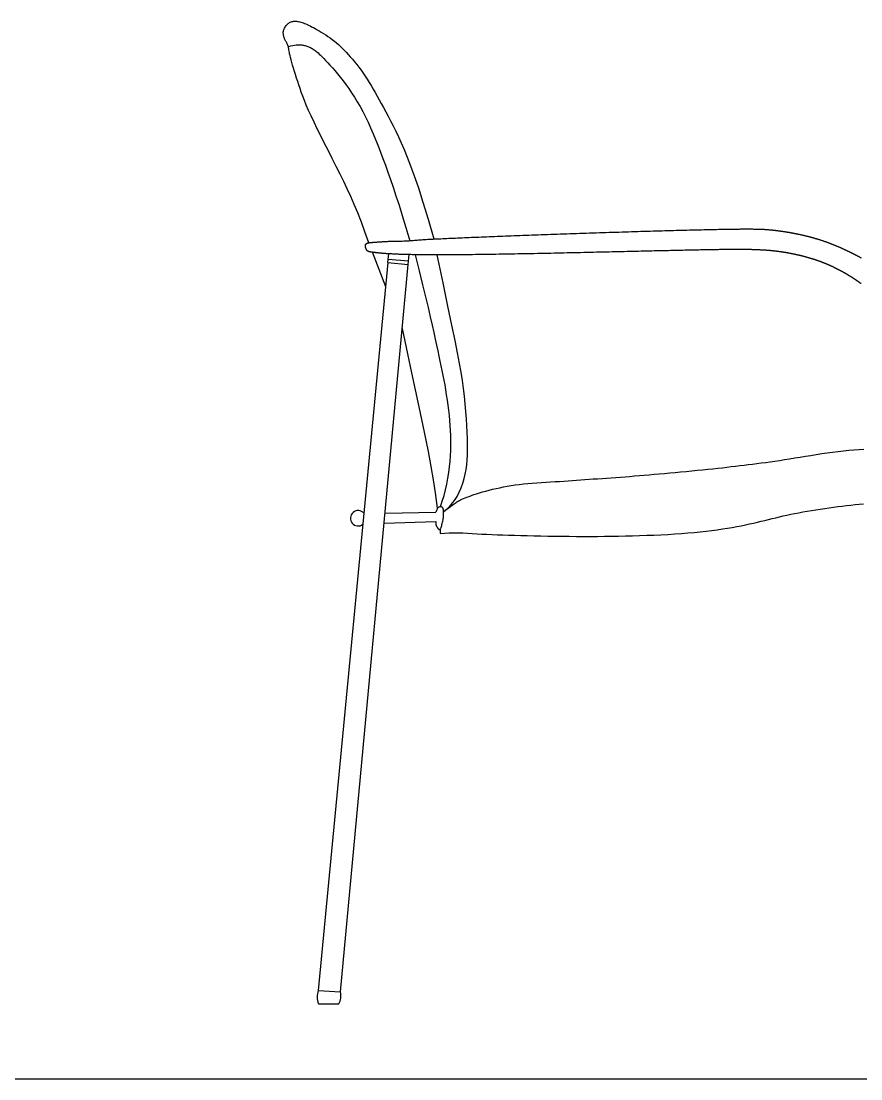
# Model space of a CAD drawing. Header units: millimetres. Extents: x -17017 to 2697, y 1903 to 18260.
# Drawn here: x -16976.5945 to -16976.4496, y 18247.9153 to 18248.0978 of the extents above; entities that cross this region are included whole.
import ezdxf

# ---------------------------------------------------------------- set-up
doc = ezdxf.new("R2010")
doc.units = ezdxf.units.MM
doc.layers.add('55', color=7, linetype='Continuous')
doc.layers.add('OP-MOB-MOVIL', color=8, linetype='Continuous')

# ---------------------------------------------------------------- blocks, each defined once
blk = doc.blocks.new('mesas y sillas de cafeteria')
for p, q in [((49.54799, -14.29232), (49.5487, -14.28488)), ((49.5655, -14.29398), (49.56629, -14.28559)), ((49.4881, -14.93191), (49.50572, -14.93191))]:
    blk.add_line(p, q)
for points in [[(49.53147, -14.27532), (49.52823, -14.26598), (49.5251, -14.25747), (49.52204, -14.24966), (49.51903, -14.24239), (49.51602, -14.23554), (49.51298, -14.22895), (49.50989, -14.22249), (49.5067, -14.21603), (49.50341, -14.20944), (49.50005, -14.20278), (49.49667, -14.19614), (49.49335, -14.18959), (49.49014, -14.18322), (49.48709, -14.1771), (49.48427, -14.17133), (49.48174, -14.16598), (49.47953, -14.16111), (49.47762, -14.15669), (49.47598, -14.15266), (49.47455, -14.14895), (49.4733, -14.14551), (49.47218, -14.14228), (49.47116, -14.13919), (49.47019, -14.13619), (49.46925, -14.13323), (49.46832, -14.13032), (49.46744, -14.1275), (49.4666, -14.12479), (49.46582, -14.12222), (49.46512, -14.11982), (49.4645, -14.11762), (49.46399, -14.11564), (49.46358, -14.11391), (49.46326, -14.1124), (49.46301, -14.11108), (49.46282, -14.10994), (49.46266, -14.10893), (49.46251, -14.10804), (49.46235, -14.10722), (49.46217, -14.10646), (49.46194, -14.10573), (49.46167, -14.10501), (49.46138, -14.10433), (49.46106, -14.10366), (49.46073, -14.10301), (49.4604, -14.10238), (49.46007, -14.10177), (49.45975, -14.10118), (49.45946, -14.1006), (49.45919, -14.10004), (49.45894, -14.09948), (49.45872, -14.09893), (49.45851, -14.09838), (49.45833, -14.09782), (49.45817, -14.09726), (49.45803, -14.09669), (49.45791, -14.09609), (49.45782, -14.09549), (49.45776, -14.09487), (49.45774, -14.09423), (49.45777, -14.09358), (49.45786, -14.09291), (49.458, -14.09223), (49.45821, -14.09154), (49.4585, -14.09083), (49.45885, -14.09013), (49.45926, -14.08942), (49.45972, -14.08874), (49.46022, -14.08807), (49.46076, -14.08744), (49.46133, -14.08685), (49.46192, -14.08632), (49.46253, -14.08584), (49.46315, -14.08542), (49.46379, -14.08507), (49.46445, -14.08477), (49.46514, -14.08454), (49.46586, -14.08436), (49.46661, -14.08425), (49.4674, -14.0842), (49.46823, -14.08421), (49.4691, -14.08428), (49.47, -14.0844), (49.47094, -14.08458), (49.47191, -14.08481), (49.47291, -14.08508), (49.47393, -14.0854), (49.47499, -14.08577), (49.47607, -14.08618), (49.47718, -14.08663), (49.47834, -14.08713), (49.47956, -14.0877), (49.48085, -14.08832), (49.48222, -14.08902), (49.48369, -14.08979), (49.48526, -14.09064), (49.48694, -14.09157), (49.48871, -14.09258), (49.49056, -14.09367), (49.49245, -14.09482), (49.49437, -14.09603), (49.49629, -14.0973), (49.49819, -14.09862), (49.50004, -14.09998), (49.50184, -14.10137), (49.50358, -14.10282), (49.50528, -14.10431), (49.50696, -14.10587), (49.50863, -14.10751), (49.51031, -14.10922), (49.51202, -14.11102), (49.51376, -14.11293), (49.51555, -14.11493), (49.51738, -14.11705), (49.51923, -14.11926), (49.5211, -14.12156), (49.52298, -14.12394), (49.52483, -14.12641), (49.52667, -14.12895), (49.52846, -14.13156), (49.53021, -14.13423), (49.53192, -14.13698), (49.53362, -14.1398), (49.5353, -14.14271), (49.53699, -14.14571), (49.53871, -14.1488), (49.54047, -14.15201), (49.54228, -14.15533), (49.54417, -14.15878), (49.54612, -14.16238), (49.54815, -14.16617), (49.55025, -14.1702), (49.55243, -14.17448), (49.5547, -14.17906), (49.55704, -14.18398), (49.55948, -14.18926), (49.562, -14.195), (49.56469, -14.20144), (49.56758, -14.2089), (49.57076, -14.21767), (49.57428, -14.22808), (49.57821, -14.24041), (49.58261, -14.25497), (49.58755, -14.27208)], [(49.46222, -14.10601), (49.46427, -14.10552), (49.46601, -14.10514), (49.46749, -14.10486), (49.46876, -14.10467), (49.46984, -14.10456), (49.47078, -14.10451), (49.47161, -14.10452), (49.47239, -14.10455), (49.47314, -14.10462), (49.47388, -14.1047), (49.4746, -14.10482), (49.47531, -14.10495), (49.47602, -14.10511), (49.47673, -14.10529), (49.47745, -14.1055), (49.47817, -14.10574), (49.47891, -14.106), (49.47966, -14.10629), (49.48042, -14.10661), (49.48119, -14.10697), (49.48196, -14.10736), (49.48275, -14.1078), (49.48353, -14.10827), (49.48433, -14.1088), (49.48513, -14.10937), (49.48595, -14.11001), (49.48682, -14.11074), (49.48776, -14.11158), (49.4888, -14.11255), (49.48995, -14.11366), (49.49124, -14.11495), (49.49268, -14.11642), (49.49431, -14.1181), (49.4961, -14.11999), (49.49804, -14.12208), (49.5001, -14.12438), (49.50228, -14.12687), (49.50455, -14.12956), (49.50688, -14.13245), (49.50928, -14.13553), (49.51171, -14.1388), (49.51416, -14.14225), (49.51663, -14.14589), (49.51909, -14.14971), (49.52153, -14.15371), (49.52395, -14.15788), (49.52632, -14.16222), (49.52864, -14.16673), (49.53089, -14.17141), (49.53309, -14.17624), (49.53524, -14.18124), (49.53736, -14.18639), (49.53946, -14.1917), (49.54156, -14.19716), (49.54366, -14.20278), (49.54578, -14.20854), (49.54794, -14.21448), (49.55016, -14.22072), (49.55248, -14.22743), (49.55495, -14.23477), (49.55758, -14.24289), (49.56043, -14.25195), (49.56352, -14.26212), (49.56689, -14.27355)], [(49.95609, -14.3106), (49.95583, -14.31042), (49.95558, -14.31023), (49.95533, -14.31005), (49.95508, -14.30986), (49.95482, -14.30968), (49.95457, -14.3095), (49.95432, -14.30932), (49.95406, -14.30913), (49.95381, -14.30895), (49.95355, -14.30877), (49.9533, -14.30859), (49.95304, -14.30841), (49.95278, -14.30824), (49.95253, -14.30806), (49.95227, -14.30788), (49.95201, -14.3077), (49.95176, -14.30753), (49.9515, -14.30735), (49.95124, -14.30718), (49.95098, -14.307), (49.95072, -14.30683), (49.95046, -14.30665), (49.9502, -14.30648), (49.94993, -14.30631), (49.94967, -14.30614), (49.94941, -14.30596), (49.94914, -14.30579), (49.94888, -14.30562), (49.94861, -14.30545), (49.94835, -14.30528), (49.94808, -14.30511), (49.94781, -14.30494), (49.94754, -14.30477), (49.94728, -14.30461), (49.94701, -14.30444), (49.94674, -14.30427), (49.94647, -14.3041), (49.94619, -14.30394), (49.94592, -14.30377), (49.94565, -14.30361), (49.94538, -14.30344), (49.9451, -14.30328), (49.94483, -14.30311), (49.94455, -14.30295), (49.94428, -14.30279), (49.944, -14.30262), (49.94373, -14.30246), (49.94345, -14.3023), (49.94317, -14.30214), (49.9429, -14.30198), (49.94262, -14.30182), (49.94234, -14.30166), (49.94206, -14.3015), (49.94178, -14.30135), (49.9415, -14.30119), (49.94122, -14.30103), (49.94094, -14.30087), (49.94066, -14.30072), (49.94038, -14.30056), (49.9401, -14.30041), (49.93982, -14.30026), (49.93954, -14.3001), (49.93926, -14.29995), (49.93898, -14.2998), (49.93869, -14.29965), (49.93841, -14.2995), (49.93813, -14.29935), (49.93785, -14.2992), (49.93756, -14.29905), (49.93728, -14.2989), (49.937, -14.29875), (49.93671, -14.2986), (49.93643, -14.29846), (49.93615, -14.29831), (49.93586, -14.29817), (49.93558, -14.29802), (49.9353, -14.29788), (49.93501, -14.29774), (49.93473, -14.2976), (49.93445, -14.29746), (49.93416, -14.29731), (49.93388, -14.29717), (49.9336, -14.29704), (49.93331, -14.2969), (49.93303, -14.29676), (49.93275, -14.29662), (49.93246, -14.29649), (49.93218, -14.29635), (49.9319, -14.29622), (49.93162, -14.29608), (49.93133, -14.29595), (49.93105, -14.29582), (49.93077, -14.29569), (49.93049, -14.29556), (49.9302, -14.29543), (49.92992, -14.2953), (49.92964, -14.29517), (49.92936, -14.29504), (49.92908, -14.29492), (49.92879, -14.29479), (49.92851, -14.29466), (49.92823, -14.29454), (49.92795, -14.29442), (49.92766, -14.29429), (49.92738, -14.29417), (49.9271, -14.29405), (49.92681, -14.29393), (49.92653, -14.29381), (49.92625, -14.29369), (49.92596, -14.29357), (49.92568, -14.29345), (49.92539, -14.29333), (49.9251, -14.29321), (49.92482, -14.2931), (49.92453, -14.29298), (49.92424, -14.29286), (49.92395, -14.29275), (49.92366, -14.29263), (49.92337, -14.29252), (49.92308, -14.29241), (49.92279, -14.29229), (49.9225, -14.29218), (49.92221, -14.29207), (49.92191, -14.29196), (49.92162, -14.29185), (49.92132, -14.29174), (49.92102, -14.29163), (49.92072, -14.29152), (49.92042, -14.29141), (49.92012, -14.2913), (49.91982, -14.29119), (49.91952, -14.29108), (49.91921, -14.29097), (49.91891, -14.29087), (49.9186, -14.29076), (49.91829, -14.29065), (49.91798, -14.29055), (49.91767, -14.29044), (49.91736, -14.29034), (49.91704, -14.29023), (49.91673, -14.29013), (49.91641, -14.29003), (49.91609, -14.28992), (49.91577, -14.28982), (49.91545, -14.28971), (49.91512, -14.28961), (49.91479, -14.28951), (49.91447, -14.28941), (49.91414, -14.2893), (49.9138, -14.2892), (49.91347, -14.2891), (49.91314, -14.289), (49.9128, -14.2889), (49.91246, -14.2888), (49.91212, -14.2887), (49.91177, -14.2886), (49.91143, -14.2885), (49.91108, -14.2884), (49.91073, -14.2883), (49.91038, -14.2882), (49.91002, -14.2881), (49.90967, -14.288), (49.90931, -14.2879), (49.90895, -14.2878), (49.90859, -14.2877), (49.90823, -14.2876), (49.90786, -14.28751), (49.90749, -14.28741), (49.90712, -14.28731), (49.90675, -14.28722), (49.90638, -14.28712), (49.90601, -14.28702), (49.90563, -14.28693), (49.90525, -14.28683), (49.90487, -14.28674), (49.90449, -14.28664), (49.90411, -14.28655), (49.90373, -14.28646), (49.90334, -14.28637), (49.90295, -14.28627), (49.90257, -14.28618), (49.90218, -14.28609), (49.90178, -14.286), (49.90139, -14.28591), (49.901, -14.28582), (49.9006, -14.28573), (49.9002, -14.28564), (49.89981, -14.28555), (49.89941, -14.28547), (49.89901, -14.28538), (49.89861, -14.2853), (49.8982, -14.28521), (49.8978, -14.28513), (49.89739, -14.28504), (49.89699, -14.28496), (49.89658, -14.28488), (49.89617, -14.28479), (49.89576, -14.28471), (49.89535, -14.28463), (49.89494, -14.28455), (49.89453, -14.28448), (49.89412, -14.2844), (49.8937, -14.28432), (49.89329, -14.28424), (49.89287, -14.28417), (49.89246, -14.2841), (49.89204, -14.28402), (49.89162, -14.28395), (49.8912, -14.28388), (49.89078, -14.28381), (49.89036, -14.28374), (49.88994, -14.28367), (49.88952, -14.2836), (49.8891, -14.28353), (49.88868, -14.28347), (49.88826, -14.2834), (49.88783, -14.28334), (49.88741, -14.28327), (49.88699, -14.28321), (49.88656, -14.28315), (49.88614, -14.28309), (49.88571, -14.28303), (49.88529, -14.28297), (49.88486, -14.28292), (49.88443, -14.28286), (49.884, -14.28281), (49.88357, -14.28275), (49.88314, -14.2827), (49.88271, -14.28265), (49.88228, -14.2826), (49.88184, -14.28255), (49.8814, -14.2825), (49.88097, -14.28245), (49.88053, -14.2824), (49.88009, -14.28236), (49.87964, -14.28231), (49.8792, -14.28227), (49.87875, -14.28223), (49.8783, -14.28218), (49.87785, -14.28214), (49.87739, -14.2821), (49.87694, -14.28206), (49.87648, -14.28203), (49.87602, -14.28199), (49.87555, -14.28195), (49.87508, -14.28192), (49.87461, -14.28188), (49.87414, -14.28185), (49.87366, -14.28182), (49.87318, -14.28178), (49.8727, -14.28175), (49.87221, -14.28172), (49.87172, -14.28169), (49.87122, -14.28167), (49.87073, -14.28164), (49.87022, -14.28161), (49.86972, -14.28159), (49.8692, -14.28156), (49.86869, -14.28154), (49.86817, -14.28151), (49.86765, -14.28149), (49.86712, -14.28147), (49.86658, -14.28145), (49.86605, -14.28143), (49.8655, -14.28141), (49.86495, -14.28139), (49.8644, -14.28137), (49.86384, -14.28136), (49.86328, -14.28134), (49.86271, -14.28132), (49.86214, -14.28131), (49.86156, -14.28129), (49.86097, -14.28128), (49.86038, -14.28127), (49.85978, -14.28126), (49.85918, -14.28125), (49.85857, -14.28124), (49.85795, -14.28123), (49.85733, -14.28122), (49.8567, -14.28121), (49.85606, -14.2812), (49.85542, -14.2812), (49.85477, -14.28119), (49.85411, -14.28118), (49.85345, -14.28118), (49.85277, -14.28118), (49.85209, -14.28117), (49.8514, -14.28117), (49.8507, -14.28117), (49.84999, -14.28117), (49.84927, -14.28117), (49.84854, -14.28117), (49.8478, -14.28117), (49.84704, -14.28117), (49.84627, -14.28117), (49.84549, -14.28117), (49.8447, -14.28118), (49.84389, -14.28118), (49.84307, -14.28119), (49.84223, -14.28119), (49.84138, -14.2812), (49.84051, -14.28121), (49.83962, -14.28122), (49.83872, -14.28123), (49.83779, -14.28124), (49.83685, -14.28125), (49.83589, -14.28126), (49.83492, -14.28127), (49.83392, -14.28129), (49.8329, -14.2813), (49.83185, -14.28132), (49.83079, -14.28133), (49.82971, -14.28135), (49.8286, -14.28137), (49.82747, -14.28139), (49.82631, -14.28141), (49.82513, -14.28143), (49.82392, -14.28145), (49.82269, -14.28147), (49.82143, -14.28149), (49.82015, -14.28152), (49.81884, -14.28154), (49.8175, -14.28157), (49.81613, -14.28159), (49.81474, -14.28162), (49.81331, -14.28165), (49.81185, -14.28168), (49.81037, -14.28171), (49.80885, -14.28174), (49.8073, -14.28178), (49.80572, -14.28181), (49.8041, -14.28184), (49.80245, -14.28188), (49.80077, -14.28192), (49.79905, -14.28195), (49.7973, -14.28199), (49.79552, -14.28203), (49.79369, -14.28207), (49.79183, -14.28211), (49.78994, -14.28216), (49.788, -14.2822), (49.78603, -14.28225), (49.78402, -14.28229), (49.78197, -14.28234), (49.77988, -14.28239), (49.77775, -14.28244), (49.77559, -14.28249), (49.77338, -14.28254), (49.77114, -14.28259), (49.76885, -14.28264), (49.76653, -14.2827), (49.76417, -14.28275), (49.76178, -14.28281), (49.75935, -14.28286), (49.75689, -14.28292), (49.7544, -14.28298), (49.75188, -14.28304), (49.74932, -14.2831), (49.74674, -14.28316), (49.74413, -14.28322), (49.7415, -14.28328), (49.73884, -14.28334), (49.73616, -14.2834), (49.73346, -14.28346), (49.73073, -14.28353), (49.72799, -14.28359), (49.72523, -14.28365), (49.72246, -14.28371), (49.71967, -14.28378), (49.71686, -14.28384), (49.71405, -14.2839), (49.71122, -14.28397), (49.70839, -14.28403), (49.70555, -14.28409), (49.7027, -14.28415), (49.69984, -14.28421), (49.69698, -14.28428), (49.69413, -14.28434), (49.69126, -14.2844), (49.6884, -14.28446), (49.68555, -14.28452), (49.68269, -14.28457), (49.67984, -14.28463), (49.677, -14.28469), (49.67416, -14.28475), (49.67133, -14.2848), (49.66851, -14.28486), (49.66571, -14.28491), (49.66291, -14.28496), (49.66013, -14.28501), (49.65737, -14.28507), (49.65462, -14.28511), (49.65189, -14.28516), (49.64919, -14.28521), (49.6465, -14.28525), (49.64383, -14.2853), (49.64119, -14.28534), (49.63858, -14.28538), (49.63599, -14.28542), (49.63343, -14.28546), (49.63089, -14.2855), (49.62839, -14.28553), (49.62592, -14.28556), (49.62349, -14.2856), (49.62109, -14.28563), (49.61872, -14.28565), (49.6164, -14.28568), (49.61411, -14.2857), (49.61186, -14.28572), (49.60965, -14.28574), (49.60748, -14.28576), (49.60535, -14.28578), (49.60327, -14.28579), (49.60123, -14.2858), (49.59923, -14.28581), (49.59727, -14.28582), (49.59536, -14.28582), (49.59349, -14.28582), (49.59166, -14.28582), (49.58988, -14.28582), (49.58813, -14.28582), (49.58642, -14.28582), (49.58476, -14.28581), (49.58313, -14.2858), (49.58155, -14.28579), (49.58, -14.28578), (49.57849, -14.28576), (49.57702, -14.28575), (49.57558, -14.28573), (49.57418, -14.28571), (49.57282, -14.2857), (49.57149, -14.28567), (49.5702, -14.28565), (49.56894, -14.28563), (49.56771, -14.2856), (49.56652, -14.28558), (49.56535, -14.28555), (49.56422, -14.28552), (49.56312, -14.28549), (49.56206, -14.28546), (49.56102, -14.28543), (49.56001, -14.2854), (49.55903, -14.28537), (49.55808, -14.28533), (49.55715, -14.2853), (49.55625, -14.28526), (49.55538, -14.28522), (49.55454, -14.28519), (49.55372, -14.28515), (49.55292, -14.28511), (49.55215, -14.28507), (49.55141, -14.28503), (49.55068, -14.285), (49.54998, -14.28496), (49.5493, -14.28492), (49.54864, -14.28487), (49.54801, -14.28483), (49.54739, -14.28479), (49.54679, -14.28475), (49.54622, -14.28471), (49.54566, -14.28467), (49.54511, -14.28463), (49.54459, -14.28459), (49.54408, -14.28455), (49.54359, -14.28451), (49.54312, -14.28447), (49.54266, -14.28443), (49.54221, -14.28439), (49.54178, -14.28435), (49.54136, -14.28431), (49.54096, -14.28427), (49.54056, -14.28423), (49.54018, -14.28419), (49.53981, -14.28415), (49.53946, -14.28412), (49.53911, -14.28408), (49.53877, -14.28404), (49.53844, -14.28401), (49.53812, -14.28397), (49.53782, -14.28394), (49.53752, -14.28391), (49.53722, -14.28387), (49.53694, -14.28384), (49.53667, -14.28381), (49.5364, -14.28378), (49.53615, -14.28375), (49.5359, -14.28372), (49.53565, -14.28369), (49.53542, -14.28366), (49.53519, -14.28363), (49.53498, -14.2836), (49.53476, -14.28357), (49.53456, -14.28355), (49.53436, -14.28352), (49.53417, -14.28349), (49.53399, -14.28347), (49.53381, -14.28344), (49.53364, -14.28341), (49.53347, -14.28339), (49.53332, -14.28336), (49.53316, -14.28334), (49.53302, -14.28331), (49.53287, -14.28329), (49.53274, -14.28326), (49.53261, -14.28324), (49.53248, -14.28322), (49.53236, -14.28319), (49.53225, -14.28317), (49.53214, -14.28314), (49.53203, -14.28312), (49.53193, -14.2831), (49.53184, -14.28307), (49.53174, -14.28305), (49.53166, -14.28303), (49.53157, -14.283), (49.53149, -14.28298), (49.53141, -14.28295), (49.53134, -14.28293), (49.53127, -14.28291), (49.5312, -14.28288), (49.53114, -14.28286), (49.53108, -14.28283), (49.53102, -14.28281), (49.53097, -14.28278), (49.53092, -14.28276), (49.53087, -14.28273), (49.53082, -14.28271), (49.53077, -14.28268), (49.53073, -14.28266), (49.53069, -14.28263), (49.53065, -14.2826), (49.53061, -14.28258), (49.53057, -14.28255), (49.53053, -14.28252), (49.5305, -14.28249), (49.53046, -14.28247), (49.53043, -14.28244), (49.5304, -14.28241), (49.53037, -14.28238), (49.53034, -14.28235), (49.53031, -14.28232), (49.53028, -14.28228), (49.53025, -14.28225), (49.53022, -14.28222), (49.53019, -14.28219), (49.53016, -14.28215), (49.53013, -14.28212), (49.5301, -14.28209), (49.53007, -14.28205), (49.53004, -14.28202), (49.53002, -14.28198), (49.52999, -14.28195), (49.52996, -14.28191), (49.52994, -14.28187), (49.52991, -14.28184), (49.52988, -14.2818), (49.52986, -14.28176), (49.52983, -14.28172), (49.5298, -14.28168), (49.52978, -14.28164), (49.52975, -14.28161), (49.52973, -14.28157), (49.5297, -14.28153), (49.52968, -14.28149), (49.52965, -14.28145), (49.52963, -14.28141), (49.52961, -14.28136), (49.52958, -14.28132), (49.52956, -14.28128), (49.52954, -14.28124), (49.52951, -14.2812), (49.52949, -14.28116), (49.52947, -14.28111), (49.52945, -14.28107), (49.52942, -14.28103), (49.5294, -14.28099), (49.52938, -14.28094), (49.52936, -14.2809), (49.52934, -14.28086), (49.52932, -14.28081), (49.5293, -14.28077), (49.52928, -14.28073), (49.52926, -14.28068), (49.52924, -14.28064), (49.52922, -14.28059), (49.5292, -14.28055), (49.52918, -14.28051), (49.52916, -14.28046), (49.52914, -14.28042), (49.52912, -14.28037), (49.52911, -14.28033), (49.52909, -14.28028), (49.52907, -14.28024), (49.52905, -14.28019), (49.52904, -14.28015), (49.52902, -14.28011), (49.529, -14.28006), (49.52899, -14.28002), (49.52897, -14.27997), (49.52896, -14.27993), (49.52894, -14.27988), (49.52892, -14.27984), (49.52891, -14.2798), (49.5289, -14.27975), (49.52888, -14.27971), (49.52887, -14.27966), (49.52885, -14.27962), (49.52884, -14.27958), (49.52883, -14.27953), (49.52881, -14.27949), (49.5288, -14.27945), (49.52879, -14.2794), (49.52877, -14.27936), (49.52876, -14.27932), (49.52875, -14.27928), (49.52874, -14.27923), (49.52873, -14.27919), (49.52872, -14.27915), (49.52871, -14.27911), (49.5287, -14.27907), (49.52869, -14.27902), (49.52868, -14.27898), (49.52867, -14.27894), (49.52866, -14.2789), (49.52865, -14.27886), (49.52864, -14.27882), (49.52863, -14.27878), (49.52863, -14.27873), (49.52862, -14.27869), (49.52861, -14.27865), (49.52861, -14.27861), (49.5286, -14.27857), (49.52859, -14.27853), (49.52859, -14.27849), (49.52858, -14.27845), (49.52858, -14.27841), (49.52857, -14.27838), (49.52857, -14.27834), (49.52857, -14.2783), (49.52856, -14.27826), (49.52856, -14.27822), (49.52856, -14.27818), (49.52855, -14.27814), (49.52855, -14.27811), (49.52855, -14.27807), (49.52855, -14.27803), (49.52855, -14.27799), (49.52855, -14.27796), (49.52855, -14.27792), (49.52855, -14.27788), (49.52855, -14.27785), (49.52855, -14.27781), (49.52855, -14.27778), (49.52855, -14.27774), (49.52856, -14.2777), (49.52856, -14.27767), (49.52856, -14.27763), (49.52857, -14.2776), (49.52857, -14.27757), (49.52858, -14.27753), (49.52858, -14.2775), (49.52859, -14.27746), (49.52859, -14.27743), (49.5286, -14.2774), (49.52861, -14.27736), (49.52861, -14.27733), (49.52862, -14.2773), (49.52863, -14.27727), (49.52864, -14.27723), (49.52865, -14.2772), (49.52866, -14.27717), (49.52867, -14.27714), (49.52868, -14.27711), (49.52869, -14.27708), (49.5287, -14.27705), (49.52871, -14.27702), (49.52872, -14.27699), (49.52874, -14.27696), (49.52875, -14.27693), (49.52876, -14.2769), (49.52878, -14.27687), (49.52879, -14.27684), (49.52881, -14.27681), (49.52882, -14.27678), (49.52884, -14.27675), (49.52886, -14.27673), (49.52887, -14.2767), (49.52889, -14.27667), (49.52891, -14.27664), (49.52893, -14.27662), (49.52895, -14.27659), (49.52897, -14.27656), (49.52899, -14.27654), (49.52901, -14.27651), (49.52903, -14.27649), (49.52905, -14.27646), (49.52907, -14.27643), (49.52909, -14.27641), (49.52911, -14.27638), (49.52914, -14.27636), (49.52916, -14.27633), (49.52919, -14.27631), (49.52921, -14.27629), (49.52924, -14.27626), (49.52926, -14.27624), (49.52929, -14.27622), (49.52931, -14.27619), (49.52934, -14.27617), (49.52937, -14.27615), (49.5294, -14.27612), (49.52942, -14.2761), (49.52945, -14.27608), (49.52948, -14.27606), (49.52951, -14.27603), (49.52954, -14.27601), (49.52957, -14.27599), (49.5296, -14.27597), (49.52964, -14.27595), (49.52967, -14.27593), (49.5297, -14.27591), (49.52973, -14.27589), (49.52977, -14.27587), (49.5298, -14.27585), (49.52984, -14.27583), (49.52987, -14.27581), (49.52991, -14.27579), (49.52994, -14.27577), (49.52998, -14.27575), (49.53002, -14.27573), (49.53006, -14.27571), (49.5301, -14.27569), (49.53014, -14.27567), (49.53018, -14.27565), (49.53022, -14.27564), (49.53026, -14.27562), (49.53031, -14.2756), (49.53036, -14.27558), (49.53041, -14.27556), (49.53046, -14.27554), (49.53052, -14.27553), (49.53058, -14.27551), (49.53065, -14.27549), (49.53072, -14.27547), (49.53079, -14.27545), (49.53087, -14.27544), (49.53096, -14.27542), (49.53105, -14.2754), (49.53114, -14.27538), (49.53125, -14.27536), (49.53136, -14.27534), (49.53148, -14.27532), (49.5316, -14.27531), (49.53174, -14.27529), (49.53188, -14.27527), (49.53203, -14.27525), (49.5322, -14.27523), (49.53237, -14.27521), (49.53255, -14.27518), (49.53274, -14.27516), (49.53295, -14.27514), (49.53316, -14.27512), (49.53339, -14.2751), (49.53363, -14.27507), (49.53388, -14.27505), (49.53414, -14.27503), (49.53442, -14.275), (49.53471, -14.27498), (49.53502, -14.27495), (49.53534, -14.27493), (49.53568, -14.2749), (49.53603, -14.27487), (49.53639, -14.27485), (49.53678, -14.27482), (49.53717, -14.27479), (49.53759, -14.27476), (49.53802, -14.27473), (49.53847, -14.2747), (49.53894, -14.27467), (49.53943, -14.27463), (49.53994, -14.2746), (49.54046, -14.27457), (49.54101, -14.27453), (49.54157, -14.2745), (49.54216, -14.27446), (49.54276, -14.27442), (49.54339, -14.27438), (49.54404, -14.27434), (49.54471, -14.2743), (49.5454, -14.27426), (49.54612, -14.27422), (49.54687, -14.27418), (49.54766, -14.27414), (49.54849, -14.2741), (49.54936, -14.27407), (49.55028, -14.27403), (49.55125, -14.27401), (49.55228, -14.27398), (49.55335, -14.27396), (49.55447, -14.27394), (49.55562, -14.27392), (49.5568, -14.2739), (49.55799, -14.27388), (49.55919, -14.27385), (49.5604, -14.27382), (49.5616, -14.27378), (49.56279, -14.27374), (49.56397, -14.27368), (49.56515, -14.27363), (49.56633, -14.27356), (49.56749, -14.27349), (49.56865, -14.27341), (49.5698, -14.27333), (49.57095, -14.27324), (49.5721, -14.27314), (49.57326, -14.27305), (49.57444, -14.27294), (49.57564, -14.27284), (49.57687, -14.27274), (49.57815, -14.27264), (49.57948, -14.27254), (49.58086, -14.27245), (49.5823, -14.27236), (49.58379, -14.27228), (49.58533, -14.2722), (49.5869, -14.27212), (49.58852, -14.27204), (49.59016, -14.27196), (49.59184, -14.27188), (49.59355, -14.27181), (49.59528, -14.27173), (49.59703, -14.27165), (49.59882, -14.27157), (49.60063, -14.27148), (49.60246, -14.2714), (49.60432, -14.27132), (49.60621, -14.27124), (49.60812, -14.27115), (49.61006, -14.27107), (49.61202, -14.27098), (49.61402, -14.2709), (49.61603, -14.27081), (49.61808, -14.27072), (49.62015, -14.27064), (49.62224, -14.27055), (49.62436, -14.27046), (49.62651, -14.27037), (49.62869, -14.27028), (49.63089, -14.27019), (49.63312, -14.2701), (49.63537, -14.27001), (49.63765, -14.26992), (49.63995, -14.26983), (49.64229, -14.26974), (49.64465, -14.26964), (49.64703, -14.26955), (49.64944, -14.26946), (49.65188, -14.26936), (49.65434, -14.26927), (49.65682, -14.26917), (49.65934, -14.26908), (49.66187, -14.26898), (49.66443, -14.26889), (49.66701, -14.26879), (49.66962, -14.2687), (49.67225, -14.2686), (49.67489, -14.2685), (49.67756, -14.26841), (49.68024, -14.26831), (49.68294, -14.26821), (49.68566, -14.26812), (49.68839, -14.26802), (49.69114, -14.26793), (49.6939, -14.26783), (49.69667, -14.26773), (49.69945, -14.26764), (49.70224, -14.26754), (49.70503, -14.26745), (49.70784, -14.26735), (49.71065, -14.26726), (49.71346, -14.26716), (49.71628, -14.26707), (49.7191, -14.26697), (49.72192, -14.26688), (49.72474, -14.26679), (49.72756, -14.26669), (49.73038, -14.2666), (49.7332, -14.26651), (49.736, -14.26642), (49.73881, -14.26633), (49.74161, -14.26624), (49.74439, -14.26615), (49.74717, -14.26607), (49.74994, -14.26598), (49.7527, -14.2659), (49.75545, -14.26581), (49.75818, -14.26573), (49.76089, -14.26564), (49.76359, -14.26556), (49.76627, -14.26548), (49.76894, -14.2654), (49.77158, -14.26532), (49.77421, -14.26525), (49.77681, -14.26517), (49.77939, -14.2651), (49.78194, -14.26502), (49.78447, -14.26495), (49.78697, -14.26488), (49.78945, -14.26481), (49.79189, -14.26474), (49.79431, -14.26467), (49.79669, -14.26461), (49.79905, -14.26455), (49.80137, -14.26448), (49.80365, -14.26442), (49.8059, -14.26436), (49.80811, -14.26431), (49.81028, -14.26425), (49.81242, -14.2642), (49.81451, -14.26415), (49.81657, -14.2641), (49.81858, -14.26405), (49.82055, -14.264), (49.82248, -14.26396), (49.82437, -14.26391), (49.8262, -14.26387), (49.828, -14.26384), (49.82975, -14.2638), (49.83146, -14.26376), (49.83312, -14.26373), (49.83475, -14.2637), (49.83633, -14.26367), (49.83786, -14.26364), (49.83936, -14.26362), (49.84082, -14.26359), (49.84223, -14.26357), (49.84361, -14.26355), (49.84495, -14.26353), (49.84625, -14.26352), (49.84752, -14.2635), (49.84875, -14.26349), (49.84994, -14.26348), (49.8511, -14.26347), (49.85222, -14.26346), (49.85331, -14.26345), (49.85437, -14.26344), (49.8554, -14.26344), (49.8564, -14.26344), (49.85736, -14.26344), (49.8583, -14.26344), (49.85921, -14.26344), (49.86009, -14.26344), (49.86094, -14.26345), (49.86177, -14.26345), (49.86257, -14.26346), (49.86334, -14.26347), (49.86409, -14.26348), (49.86482, -14.26349), (49.86553, -14.2635), (49.86621, -14.26352), (49.86687, -14.26353), (49.86751, -14.26355), (49.86813, -14.26357), (49.86873, -14.26359), (49.86932, -14.26361), (49.86988, -14.26363), (49.87043, -14.26365), (49.87097, -14.26367), (49.87149, -14.26369), (49.87199, -14.26372), (49.87248, -14.26375), (49.87296, -14.26377), (49.87342, -14.2638), (49.87387, -14.26383), (49.87431, -14.26386), (49.87475, -14.26389), (49.87517, -14.26392), (49.87558, -14.26395), (49.87599, -14.26398), (49.87638, -14.26402), (49.87678, -14.26405), (49.87716, -14.26409), (49.87754, -14.26412), (49.87792, -14.26416), (49.87829, -14.2642), (49.87866, -14.26423), (49.87903, -14.26427), (49.87939, -14.26431), (49.87976, -14.26435), (49.88012, -14.26439), (49.88048, -14.26443), (49.88084, -14.26447), (49.8812, -14.26451), (49.88156, -14.26456), (49.88193, -14.2646), (49.88229, -14.26464), (49.88265, -14.26469), (49.88301, -14.26473), (49.88337, -14.26478), (49.88373, -14.26482), (49.88409, -14.26487), (49.88445, -14.26491), (49.88482, -14.26496), (49.88518, -14.26501), (49.88554, -14.26506), (49.8859, -14.26511), (49.88627, -14.26516), (49.88663, -14.26521), (49.88699, -14.26526), (49.88736, -14.26531), (49.88772, -14.26536), (49.88809, -14.26541), (49.88845, -14.26547), (49.88881, -14.26552), (49.88918, -14.26557), (49.88954, -14.26563), (49.88991, -14.26569), (49.89027, -14.26574), (49.89064, -14.2658), (49.89101, -14.26586), (49.89137, -14.26591), (49.89174, -14.26597), (49.8921, -14.26603), (49.89247, -14.26609), (49.89284, -14.26615), (49.8932, -14.26621), (49.89357, -14.26628), (49.89394, -14.26634), (49.89431, -14.2664), (49.89467, -14.26647), (49.89504, -14.26653), (49.89541, -14.2666), (49.89578, -14.26666), (49.89615, -14.26673), (49.89651, -14.2668), (49.89688, -14.26686), (49.89725, -14.26693), (49.89762, -14.267), (49.89799, -14.26707), (49.89836, -14.26714), (49.89873, -14.26721), (49.8991, -14.26729), (49.89947, -14.26736), (49.89984, -14.26743), (49.90021, -14.26751), (49.90058, -14.26758), (49.90095, -14.26766), (49.90132, -14.26773), (49.90169, -14.26781), (49.90206, -14.26789), (49.90243, -14.26797), (49.90281, -14.26805), (49.90318, -14.26813), (49.90355, -14.26821), (49.90392, -14.26829), (49.90429, -14.26837), (49.90467, -14.26846), (49.90504, -14.26854), (49.90541, -14.26862), (49.90578, -14.26871), (49.90616, -14.26879), (49.90653, -14.26888), (49.9069, -14.26897), (49.90727, -14.26906), (49.90765, -14.26915), (49.90802, -14.26924), (49.90839, -14.26933), (49.90877, -14.26942), (49.90914, -14.26951), (49.90951, -14.2696), (49.90989, -14.2697), (49.91026, -14.26979), (49.91063, -14.26989), (49.911, -14.26998), (49.91138, -14.27008), (49.91175, -14.27018), (49.91212, -14.27028), (49.9125, -14.27038), (49.91287, -14.27048), (49.91324, -14.27058), (49.91362, -14.27068), (49.91399, -14.27078), (49.91436, -14.27088), (49.91473, -14.27099), (49.91511, -14.27109), (49.91548, -14.2712), (49.91585, -14.27131), (49.91622, -14.27141), (49.9166, -14.27152), (49.91697, -14.27163), (49.91734, -14.27174), (49.91771, -14.27185), (49.91808, -14.27196), (49.91845, -14.27207), (49.91883, -14.27219), (49.9192, -14.2723), (49.91957, -14.27242), (49.91994, -14.27253), (49.92031, -14.27265), (49.92068, -14.27277), (49.92105, -14.27289), (49.92142, -14.273), (49.92179, -14.27312), (49.92216, -14.27325), (49.92253, -14.27337), (49.92289, -14.27349), (49.92326, -14.27361), (49.92363, -14.27374), (49.924, -14.27386), (49.92437, -14.27399), (49.92473, -14.27412), (49.9251, -14.27424), (49.92547, -14.27437), (49.92583, -14.2745), (49.9262, -14.27463), (49.92656, -14.27477), (49.92693, -14.2749), (49.9273, -14.27503), (49.92766, -14.27516), (49.92802, -14.2753), (49.92839, -14.27544), (49.92875, -14.27557), (49.92911, -14.27571), (49.92948, -14.27585), (49.92984, -14.27599), (49.9302, -14.27613), (49.93056, -14.27627), (49.93092, -14.27641), (49.93128, -14.27655), (49.93165, -14.2767), (49.93201, -14.27684), (49.93237, -14.27699), (49.93273, -14.27713), (49.93308, -14.27728), (49.93344, -14.27743), (49.9338, -14.27757), (49.93416, -14.27772), (49.93452, -14.27787), (49.93488, -14.27802), (49.93523, -14.27817), (49.93559, -14.27833), (49.93595, -14.27848), (49.9363, -14.27863), (49.93666, -14.27879), (49.93701, -14.27894), (49.93737, -14.2791), (49.93772, -14.27925), (49.93808, -14.27941), (49.93843, -14.27957), (49.93879, -14.27972), (49.93914, -14.27988), (49.93949, -14.28004), (49.93985, -14.2802), (49.9402, -14.28036), (49.94055, -14.28052), (49.9409, -14.28069), (49.94125, -14.28085), (49.94161, -14.28101), (49.94196, -14.28118), (49.94231, -14.28134), (49.94266, -14.2815), (49.94301, -14.28167), (49.94336, -14.28184), (49.94371, -14.282), (49.94406, -14.28217), (49.94441, -14.28234), (49.94475, -14.2825), (49.9451, -14.28267), (49.94545, -14.28284), (49.9458, -14.28301), (49.94615, -14.28318), (49.94649, -14.28335), (49.94684, -14.28352), (49.94719, -14.2837), (49.94753, -14.28387), (49.94788, -14.28404), (49.94823, -14.28421), (49.94857, -14.28439), (49.94892, -14.28456), (49.94926, -14.28474), (49.94961, -14.28491), (49.94995, -14.28509), (49.95029, -14.28526), (49.95064, -14.28544), (49.95098, -14.28561), (49.95132, -14.28579), (49.95167, -14.28597), (49.95201, -14.28615), (49.95235, -14.28632), (49.95269, -14.2865), (49.95303, -14.28668), (49.95337, -14.28686), (49.95371, -14.28704), (49.95405, -14.28722), (49.95439, -14.2874), (49.95473, -14.28758), (49.95506, -14.28776), (49.9554, -14.28795), (49.95574, -14.28813), (49.95607, -14.28831)], [(49.54607, -14.31334), (49.53473, -14.28357)], [(49.59322, -14.50308), (49.59492, -14.49834), (49.59642, -14.49347), (49.5977, -14.48851), (49.5988, -14.48351), (49.59972, -14.4785), (49.60048, -14.47351), (49.60108, -14.4686), (49.60156, -14.46381), (49.60191, -14.45915), (49.60214, -14.45462), (49.60226, -14.45018), (49.60228, -14.44583), (49.6022, -14.44151), (49.60203, -14.43723), (49.60176, -14.43293), (49.60142, -14.42861), (49.60099, -14.42424), (49.6005, -14.41983), (49.59994, -14.41541), (49.59933, -14.411), (49.59867, -14.40661), (49.59797, -14.40227), (49.59724, -14.398), (49.59648, -14.39381), (49.5957, -14.38971), (49.5949, -14.38566), (49.59406, -14.38158), (49.59318, -14.3774), (49.59224, -14.37306), (49.59124, -14.36849), (49.59017, -14.36363), (49.58901, -14.3584), (49.58776, -14.35271), (49.58636, -14.34642), (49.58476, -14.33933), (49.58291, -14.33127), (49.58074, -14.32205), (49.57822, -14.3115), (49.57527, -14.29944), (49.57186, -14.28569)], [(49.59604, -14.50733), (49.59955, -14.50436), (49.60263, -14.50115), (49.6053, -14.49773), (49.60759, -14.49414), (49.60955, -14.49042), (49.61121, -14.48661), (49.61259, -14.48273), (49.61373, -14.47883), (49.61467, -14.47492), (49.61541, -14.47099), (49.61598, -14.46698), (49.61639, -14.46284), (49.61664, -14.45854), (49.61677, -14.45403), (49.61677, -14.44926), (49.61667, -14.44419), (49.61647, -14.43879), (49.61618, -14.43308), (49.61579, -14.42709), (49.6153, -14.42085), (49.6147, -14.41441), (49.61398, -14.40779), (49.61314, -14.40102), (49.61219, -14.39415), (49.61108, -14.3871), (49.60974, -14.37938), (49.60806, -14.3704), (49.60591, -14.35957), (49.6032, -14.34629), (49.59981, -14.32997), (49.59563, -14.31002), (49.59055, -14.28584)], [(49.54799, -14.29232), (49.48796, -14.92035), (49.50719, -14.92154), (49.5655, -14.29398)], [(49.54799, -14.29232), (49.5655, -14.29398)], [(49.54827, -14.28939), (49.56578, -14.29104)], [(49.59089, -14.5043), (49.58901, -14.49107), (49.58729, -14.47971), (49.58538, -14.46843), (49.58293, -14.45539), (49.57958, -14.43878), (49.57497, -14.41679), (49.56876, -14.38761), (49.56058, -14.34941)], [(49.5971, -14.50643), (49.59987, -14.50436), (49.60205, -14.50274), (49.60373, -14.5015), (49.60501, -14.50056), (49.606, -14.49986), (49.60678, -14.49934), (49.60746, -14.49891), (49.60814, -14.49851), (49.6089, -14.49809), (49.60976, -14.49763), (49.61075, -14.49713), (49.61187, -14.4966), (49.61314, -14.49602), (49.61458, -14.49542), (49.61619, -14.49477), (49.61799, -14.49409), (49.62, -14.49338), (49.62219, -14.49263), (49.62455, -14.49187), (49.62707, -14.4911), (49.62972, -14.49032), (49.63249, -14.48954), (49.63536, -14.48878), (49.6383, -14.48803), (49.64132, -14.48731), (49.64441, -14.48663), (49.64758, -14.48597), (49.65083, -14.48536), (49.65418, -14.48478), (49.65762, -14.48425), (49.66118, -14.48377), (49.66484, -14.48334), (49.66862, -14.48296), (49.6725, -14.48263), (49.67644, -14.48234), (49.68041, -14.48208), (49.6844, -14.48184), (49.68836, -14.48161), (49.69228, -14.48139), (49.69612, -14.48117), (49.69986, -14.48093), (49.70353, -14.48069), (49.70714, -14.48043), (49.71071, -14.48018), (49.71427, -14.47991), (49.71784, -14.47964), (49.72145, -14.47937), (49.72511, -14.47911), (49.72885, -14.47884), (49.73267, -14.47857), (49.73655, -14.4783), (49.74048, -14.47802), (49.74447, -14.47774), (49.7485, -14.47745), (49.75257, -14.47715), (49.75666, -14.47684), (49.76077, -14.47651), (49.76492, -14.47617), (49.7691, -14.47582), (49.77334, -14.47545), (49.77765, -14.47507), (49.78203, -14.47468), (49.78649, -14.47427), (49.79105, -14.47385), (49.79572, -14.47343), (49.80045, -14.47299), (49.80522, -14.47254), (49.80999, -14.47209), (49.81471, -14.47163), (49.81935, -14.47118), (49.82388, -14.47072), (49.82825, -14.47026), (49.83244, -14.46981), (49.83647, -14.46937), (49.84036, -14.46892), (49.84414, -14.46847), (49.84785, -14.46803), (49.8515, -14.46758), (49.85514, -14.46713), (49.85879, -14.46668), (49.86247, -14.46621), (49.8662, -14.46574), (49.86998, -14.46525), (49.87384, -14.46475), (49.87777, -14.46421), (49.88179, -14.46364), (49.88591, -14.46304), (49.89013, -14.46239), (49.89447, -14.4617), (49.89891, -14.46098), (49.90344, -14.46023), (49.90804, -14.45947), (49.9127, -14.45871), (49.9174, -14.45797), (49.92213, -14.45726), (49.92686, -14.45658), (49.93159, -14.45595), (49.9363, -14.45537), (49.94095, -14.45485), (49.94552, -14.45438), (49.94999, -14.45395), (49.95434, -14.45358), (49.95853, -14.45326)], [(49.58925, -14.51585), (49.5892, -14.51653), (49.58921, -14.51714), (49.58926, -14.51769), (49.58934, -14.51818), (49.58946, -14.51863), (49.5896, -14.51905), (49.58976, -14.51943), (49.58993, -14.51979), (49.5901, -14.52014), (49.59028, -14.52047), (49.59046, -14.52079), (49.59064, -14.52109), (49.59082, -14.52138), (49.59101, -14.52164), (49.5912, -14.52189), (49.5914, -14.52212), (49.5916, -14.52232), (49.59181, -14.52249), (49.59202, -14.52261), (49.59224, -14.52266), (49.59247, -14.52264), (49.59271, -14.52252), (49.59297, -14.52229), (49.59323, -14.52194), (49.59351, -14.52145), (49.5938, -14.52084), (49.59409, -14.52013), (49.59438, -14.51932), (49.59465, -14.51842), (49.59491, -14.51747), (49.59515, -14.51646), (49.59537, -14.51541), (49.59555, -14.51434), (49.5957, -14.51326), (49.59582, -14.51219), (49.59591, -14.51115), (49.59598, -14.51014), (49.59602, -14.5092), (49.59604, -14.50833), (49.59604, -14.50755), (49.59603, -14.50687), (49.596, -14.50629), (49.59595, -14.5058), (49.59588, -14.50537), (49.5958, -14.50501), (49.5957, -14.5047), (49.59558, -14.50443), (49.59544, -14.50419), (49.59529, -14.50396), (49.59511, -14.50376), (49.59491, -14.50358), (49.59468, -14.50342), (49.59442, -14.50329), (49.59411, -14.50319), (49.59377, -14.50311), (49.59338, -14.50308), (49.59294, -14.50308), (49.59247, -14.50316), (49.59196, -14.50337), (49.59143, -14.50373), (49.59089, -14.5043), (49.59035, -14.50511), (49.58982, -14.50622), (49.58931, -14.50765)], [(49.59306, -14.52624), (49.59702, -14.5258), (49.60095, -14.52555), (49.60487, -14.52547), (49.6088, -14.52552), (49.61274, -14.52566), (49.61673, -14.52588), (49.62077, -14.52613), (49.62488, -14.52638), (49.62909, -14.52662), (49.63339, -14.52683), (49.63783, -14.52702), (49.64241, -14.52719), (49.64715, -14.52736), (49.65208, -14.52751), (49.6572, -14.52765), (49.66255, -14.52779), (49.66813, -14.52793), (49.6739, -14.52806), (49.67984, -14.52819), (49.68591, -14.5283), (49.69206, -14.5284), (49.69825, -14.52849), (49.70446, -14.52856), (49.71064, -14.52861), (49.71676, -14.52863), (49.72282, -14.52863), (49.72885, -14.5286), (49.73486, -14.52855), (49.74086, -14.52847), (49.74687, -14.52837), (49.75291, -14.52824), (49.75898, -14.52808), (49.7651, -14.5279), (49.77124, -14.52769), (49.77737, -14.52745), (49.78347, -14.52717), (49.78949, -14.52686), (49.7954, -14.5265), (49.80119, -14.52611), (49.8068, -14.52567), (49.81223, -14.52519), (49.81745, -14.52467), (49.82249, -14.52411), (49.82734, -14.52351), (49.832, -14.52288), (49.83648, -14.52222), (49.84079, -14.52154), (49.84491, -14.52084), (49.84887, -14.52012), (49.85267, -14.51938), (49.85633, -14.51863), (49.85987, -14.51787), (49.8633, -14.51711), (49.86663, -14.51634), (49.86989, -14.51557), (49.87309, -14.51479), (49.87625, -14.51403), (49.87939, -14.51326), (49.88252, -14.51251), (49.88567, -14.51176), (49.88885, -14.51103), (49.89208, -14.5103), (49.89539, -14.50959), (49.8988, -14.5089), (49.90231, -14.50822), (49.90592, -14.50756), (49.9096, -14.50692), (49.91334, -14.50629), (49.91713, -14.50569), (49.92093, -14.5051), (49.92474, -14.50453), (49.92853, -14.50399), (49.9323, -14.50346), (49.93604, -14.50295), (49.93976, -14.50247), (49.94346, -14.50201), (49.94716, -14.50158), (49.95086, -14.50118), (49.95457, -14.50081), (49.95829, -14.50047)], [(49.54556, -14.50861), (49.58931, -14.50765)], [(49.54477, -14.51708), (49.58925, -14.51585)], [(49.59306, -14.52216), (49.59306, -14.52624)]]:
    blk.add_lwpolyline(points)
for centre, radius, start, end in [((49.52228, -14.51299), 0.00665, 40.73057, 308.34974), ((49.50307, -14.92595), 0.01611, 159.65406, 201.70852), ((49.49, -14.92439), 0.01743, 334.42236, 9.38891)]:
    blk.add_arc(centre, radius, start, end)

msp = doc.modelspace()

# ---------------------------------------------------------------- linework, layer by layer
at = {"layer": '55', "linetype": 'ByBlock'}
msp.add_line((-16978.52455, 18247.91532), (-16975.02455, 18247.91532), dxfattribs=at)

# ---------------------------------------------------------------- block references
at = {"layer": 'OP-MOB-MOVIL', "xscale": 0.2, "yscale": 0.2, "zscale": 0.2}
msp.add_blockref('mesas y sillas de cafeteria', (-16986.44081, 18250.91463), dxfattribs=at)

doc.saveas('drawing.dxf')
